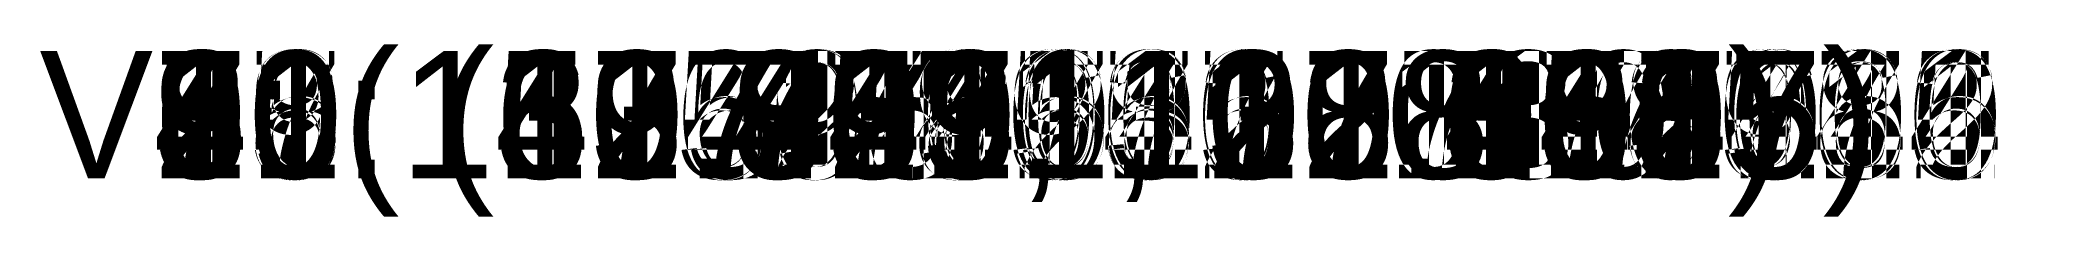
# Model space of a CAD drawing. Header units: metres. Extents: x 0 to 173, y 0 to 145.
# Drawn here: x 0 to 7.88, y -0.15 to 0.53 of the extents above.
import ezdxf

# ---------------------------------------------------------------- set-up
doc = ezdxf.new("R2010")
doc.units = ezdxf.units.M
for name, color, linetype in [('CENTROIDES_VORONOI', 7, 'Continuous'), ('CENTROIDES_Z1', 7, 'Continuous'), ('CENTROIDES_Z2', 7, 'Continuous')]:
    doc.layers.add(name, color=color, linetype=linetype)

msp = doc.modelspace()

# ---------------------------------------------------------------- texts
at = {"layer": 'CENTROIDES_VORONOI'}
for s in ['V1: (159.709, 108.006)', 'V2: (160.747, 118.181)', 'V3: (161.797, 128.468)', 'V4: (162.445, 138.117)', 'V5: (147.921, 107.880)', 'V6: (147.921, 118.055)', 'V7: (147.921, 128.367)', 'V8: (147.853, 138.696)', 'V9: (137.307, 107.694)', 'V10: (137.371, 118.055)', 'V11: (137.371, 128.367)', 'V12: (137.341, 138.952)', 'V13: (126.761, 107.326)', 'V14: (126.821, 118.055)', 'V15: (126.821, 128.367)', 'V16: (126.792, 139.141)', 'V17: (116.215, 106.957)', 'V18: (116.271, 118.055)', 'V19: (116.271, 128.367)', 'V20: (116.306, 139.174)', 'V21: (105.027, 106.715)', 'V22: (104.370, 118.142)', 'V23: (103.729, 128.440)', 'V24: (103.189, 138.915)']:
    msp.add_text(s, height=0.5, dxfattribs=at).set_placement((0, 0))
at = {"layer": 'CENTROIDES_Z1'}
for s in ['Z1_1: (159.709, 108.006)', 'Z1_2: (160.747, 118.181)', 'Z1_3: (161.797, 128.468)', 'Z1_4: (162.445, 138.117)', 'Z1_5: (147.921, 107.880)', 'Z1_6: (147.921, 118.055)', 'Z1_7: (147.921, 128.367)', 'Z1_8: (147.853, 138.696)', 'Z1_9: (137.307, 107.694)', 'Z1_10: (137.371, 118.055)', 'Z1_11: (137.371, 128.367)', 'Z1_12: (137.341, 138.952)', 'Z1_13: (126.761, 107.326)', 'Z1_14: (126.821, 118.055)', 'Z1_15: (126.821, 128.367)', 'Z1_16: (126.792, 139.141)', 'Z1_17: (116.215, 106.957)', 'Z1_18: (116.271, 118.055)', 'Z1_19: (116.271, 128.367)', 'Z1_20: (116.306, 139.174)', 'Z1_21: (105.027, 106.715)', 'Z1_22: (104.370, 118.142)', 'Z1_23: (103.729, 128.440)', 'Z1_24: (103.189, 138.915)']:
    msp.add_text(s, height=0.5, dxfattribs=at).set_placement((0, 0))
at = {"layer": 'CENTROIDES_Z2'}
for s in ['Z2_1: (155.933, 110.042)', 'Z2_2: (155.933, 118.055)', 'Z2_3: (155.933, 128.367)', 'Z2_4: (155.933, 135.905)', 'Z2_5: (147.921, 110.042)', 'Z2_6: (147.921, 118.055)', 'Z2_7: (147.921, 128.367)', 'Z2_8: (147.921, 135.905)', 'Z2_9: (137.371, 110.042)', 'Z2_10: (137.371, 118.055)', 'Z2_11: (137.371, 128.367)', 'Z2_12: (137.371, 135.905)', 'Z2_13: (126.821, 110.042)', 'Z2_14: (126.821, 118.055)', 'Z2_15: (126.821, 128.367)', 'Z2_16: (126.821, 135.905)', 'Z2_17: (116.271, 110.042)', 'Z2_18: (116.271, 118.055)', 'Z2_19: (116.271, 128.367)', 'Z2_20: (116.271, 135.905)', 'Z2_21: (108.258, 110.042)', 'Z2_22: (108.258, 118.055)', 'Z2_23: (108.258, 128.367)', 'Z2_24: (108.258, 135.905)']:
    msp.add_text(s, height=0.5, dxfattribs=at).set_placement((0, 0))

doc.saveas('drawing.dxf')
